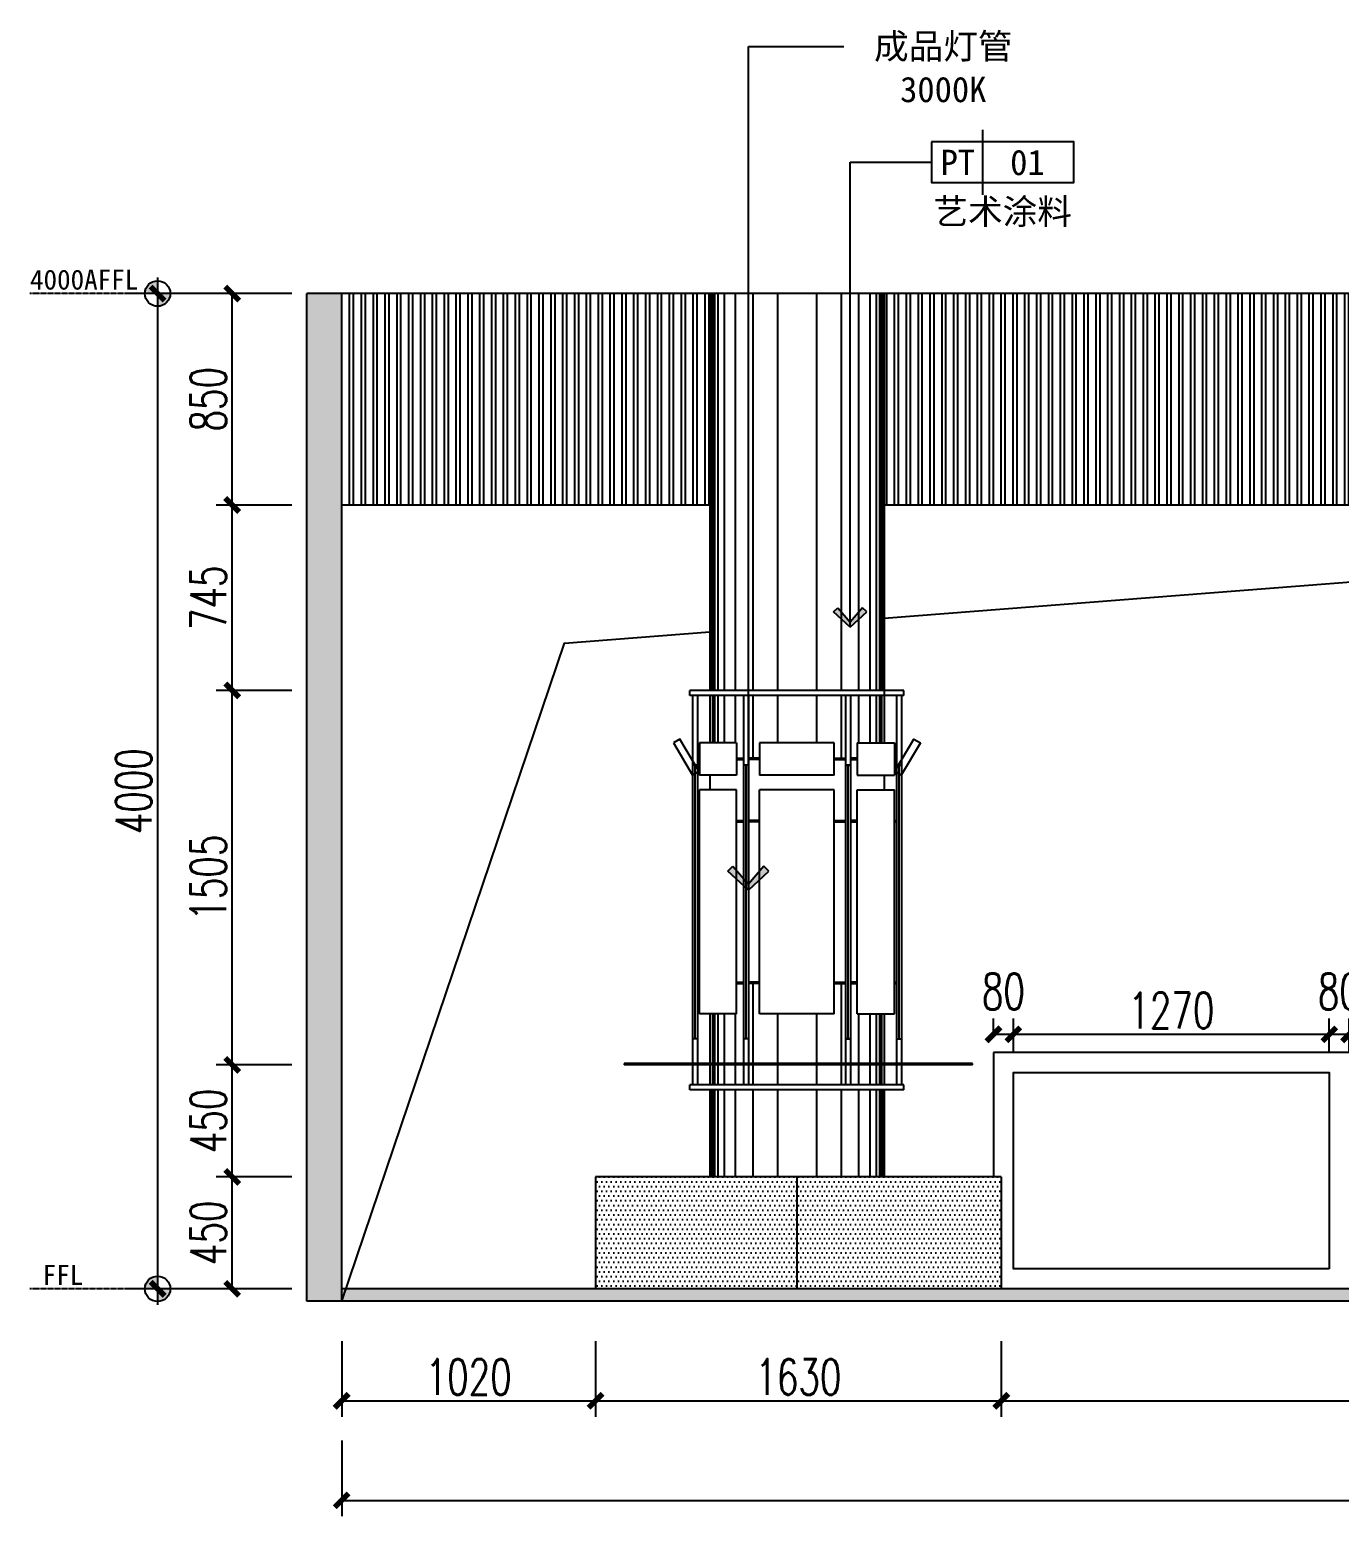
# Model space of a CAD drawing. Header units: millimetres. Extents: x 5625199 to 7433318, y -3316392 to -2552493.
# Drawn here: x 6036885 to 6042149, y -2677437 to -2671463 of the extents above; entities that cross this region are included whole.
import ezdxf
from ezdxf.enums import TextEntityAlignment as Align

# ---------------------------------------------------------------- set-up
doc = ezdxf.new("R2010")
doc.units = ezdxf.units.MM
doc.header["$PDMODE"] = 35
doc.header["$PDSIZE"] = -10
doc.linetypes.add('M-CENTER', pattern=[11.25, 7.5, -1.25, 1.25, -1.25])
for name, color, linetype in [('155', 155, 'Continuous'), ('DIM', 7, 'Continuous'), ('PL-天花', 30, 'Continuous'), ('PL-文字标注', 2, 'Continuous')]:
    doc.layers.add(name, color=color, linetype=linetype)
doc.styles.add('03.YBC-宋体2.5', font='', dxfattribs={"width": 0.8, "height": 2.5})
doc.styles.add('dop-S', font='')
doc.styles.add('XZC', font='SIMPLEX.SHX', dxfattribs={"width": 0.7, "bigfont": 'hztxt.shx'})
doc.styles.add('标注-尺寸', font='simplex.shx', dxfattribs={"width": 0.7})
doc.styles.get('03.YBC-宋体2.5').set_extended_font_data('SimSun')
doc.styles.get('dop-S').set_extended_font_data('SimSun')
doc.linetypes.add('LED_LINE', pattern='A,12.7,-5.08,["LED",XZC,S=2.54,R=0,X=-2.54,Y=-1.27],-6.35', length=24.13)
doc.dimstyles.new('90', dxfattribs={"dimscale": 0.9, "dimtxt": 150, "dimasz": 50, "dimexe": 120, "dimexo": 150, "dimgap": 30, "dimtad": 1, "dimdec": 0, "dimrnd": 5, "dimdsep": 46, "dimtxsty": '标注-尺寸', "dimblk": 'ARCHTICK', "dimcen": 0.2, "dimclrd": 8, "dimclre": 8, "dimclrt": 2, "dimadec": 0, "dimazin": 0, "dimtfac": 1, "dimtdec": 0, "dimtmove": 2, "dimatfit": 3, "dimldrblk": 'ccccc', "dimfxl": 300, "dimfxlon": 1, "dimtolj": 1, "dimtzin": 0, "dimarcsym": 0})
doc.dimstyles.new('副本 100', dxfattribs={"dimscale": 0.8, "dimtxt": 180, "dimasz": 70, "dimexe": 80, "dimexo": 100, "dimgap": 30, "dimtad": 1, "dimdec": 0, "dimrnd": 5, "dimdsep": 46, "dimtxsty": '标注-尺寸', "dimblk": 'ARCHTICK', "dimcen": 0.2, "dimdle": 5, "dimclrd": 8, "dimclre": 8, "dimclrt": 2, "dimadec": 0, "dimazin": 0, "dimtfac": 1, "dimtdec": 0, "dimtmove": 2, "dimatfit": 3, "dimldrblk": 'ccccc', "dimfxl": 300, "dimfxlon": 1, "dimtolj": 1, "dimtzin": 0, "dimarcsym": 0})

# ---------------------------------------------------------------- blocks, each defined once
blk = doc.blocks.new('_ArchTick')
at = {"color": 0, "linetype": 'ByBlock', "const_width": 0.4}
blk.add_lwpolyline([(-0.5, -0.5), (0.5, 0.5)], dxfattribs=at)
blk = doc.blocks.new('*D221')
at = {"layer": '155', "color": 8, "lineweight": -2, "ltscale": 500, "transparency": 16777216}
for p, q in [((6038139.009041728, -2676732.718903087), (6038139.009041728, -2677036.718903087)), ((6039159.525485224, -2676732.718903087), (6039159.525485224, -2677036.718903087)), ((6038135.009041728, -2676972.718903087), (6039163.525485224, -2676972.718903087))]:
    blk.add_line(p, q, dxfattribs=at)
at = {"layer": 'Defpoints', "color": 0, "transparency": 16777216}
for p in [(6038139.009041728, -2676522.718903087), (6039159.525485224, -2676522.718903087), (6039159.525485224, -2676972.718903087)]:
    blk.add_point(p, dxfattribs=at)
at = {"layer": '155', "color": 8, "linetype": 'ByBlock', "lineweight": -2, "transparency": 16777216, "xscale": 56, "yscale": 56, "zscale": 56, "rotation": 180}
blk.add_blockref('_ArchTick', (6038139.009041728, -2676972.718903087), dxfattribs=at)
at = {"layer": '155', "color": 8, "linetype": 'ByBlock', "lineweight": -2, "transparency": 16777216, "xscale": 56, "yscale": 56, "zscale": 56}
blk.add_blockref('_ArchTick', (6039159.525485224, -2676972.718903087), dxfattribs=at)
at = {"layer": '155', "color": 2, "ltscale": 500, "transparency": 16777216, "insert": (6038649.267263476, -2676876.718903087), "char_height": 144, "attachment_point": 5, "style": '标注-尺寸'}
blk.add_mtext('\\A1;1020', dxfattribs=at)
blk = doc.blocks.new('ccccc')
h = blk.add_hatch(color=44)
h.dxf.hatch_style = 1
h.paths.add_polyline_path([(-1.713128774543292, -1.115298350458033), (-1.349075249163433, -1.474599215202033), (1e-16, 1e-16), (-1.349075249163433, 1.474599215202033), (-1.713128774543292, 1.115298350458033), (-0.4242640688316898, -1e-16)])
at = {"color": 44}
for p, q in [((-1.349075249163433, 1.474599215202033), (-1.713128774543292, 1.115298350458033)), ((-1.713128774543292, 1.115298350458033), (-0.4242640688316897, 0)), ((0, 0), (-1.349075249163433, 1.474599215202033)), ((-0.4242640688316897, 0), (-5.066636229632421, 0)), ((-1.713128774543292, -1.115298350458033), (-0.4242640688316897, 0)), ((0, 0), (-1.349075249163433, -1.474599215202033)), ((-1.349075249163433, -1.474599215202033), (-1.713128774543292, -1.115298350458033))]:
    blk.add_line(p, q, dxfattribs=at)
blk = doc.blocks.new('*D222')
at = {"layer": '155', "color": 8, "lineweight": -2, "ltscale": 500, "transparency": 16777216}
for p, q in [((6039159.525485224, -2676732.718903087), (6039159.525485224, -2677036.718903087)), ((6040790.465592899, -2676732.718903087), (6040790.465592899, -2677036.718903087)), ((6039155.525485224, -2676972.718903087), (6040794.465592899, -2676972.718903087))]:
    blk.add_line(p, q, dxfattribs=at)
at = {"layer": 'Defpoints', "color": 0, "transparency": 16777216}
for p in [(6039159.525485224, -2676522.718903087), (6040790.465592899, -2676522.718903087), (6040790.465592899, -2676972.718903087)]:
    blk.add_point(p, dxfattribs=at)
at = {"layer": '155', "color": 8, "linetype": 'ByBlock', "lineweight": -2, "transparency": 16777216, "xscale": 56, "yscale": 56, "zscale": 56, "rotation": 180}
blk.add_blockref('_ArchTick', (6039159.525485224, -2676972.718903087), dxfattribs=at)
at = {"layer": '155', "color": 8, "linetype": 'ByBlock', "lineweight": -2, "transparency": 16777216, "xscale": 56, "yscale": 56, "zscale": 56}
blk.add_blockref('_ArchTick', (6040790.465592899, -2676972.718903087), dxfattribs=at)
at = {"layer": '155', "color": 2, "ltscale": 500, "transparency": 16777216, "insert": (6039974.995539062, -2676876.718903087), "char_height": 144, "attachment_point": 5, "style": '标注-尺寸'}
blk.add_mtext('\\A1;1630', dxfattribs=at)
blk = doc.blocks.new('*D223')
at = {"layer": '155', "color": 8, "lineweight": -2, "ltscale": 500, "transparency": 16777216}
for p, q in [((6040790.465592899, -2676732.718903087), (6040790.465592899, -2677036.718903087)), ((6046158.964745669, -2676732.718903087), (6046158.964745669, -2677036.718903087)), ((6040786.465592899, -2676972.718903087), (6046162.964745669, -2676972.718903087))]:
    blk.add_line(p, q, dxfattribs=at)
at = {"layer": 'Defpoints', "color": 0, "transparency": 16777216}
for p in [(6040790.465592899, -2676522.718903087), (6046158.964745669, -2676522.718903087), (6046158.964745669, -2676972.718903087)]:
    blk.add_point(p, dxfattribs=at)
at = {"layer": '155', "color": 8, "linetype": 'ByBlock', "lineweight": -2, "transparency": 16777216, "xscale": 56, "yscale": 56, "zscale": 56, "rotation": 180}
blk.add_blockref('_ArchTick', (6040790.465592899, -2676972.718903087), dxfattribs=at)
at = {"layer": '155', "color": 8, "linetype": 'ByBlock', "lineweight": -2, "transparency": 16777216, "xscale": 56, "yscale": 56, "zscale": 56}
blk.add_blockref('_ArchTick', (6046158.964745669, -2676972.718903087), dxfattribs=at)
at = {"layer": '155', "color": 2, "ltscale": 500, "transparency": 16777216, "insert": (6043474.715169284, -2676876.718903087), "char_height": 144, "attachment_point": 5, "style": '标注-尺寸'}
blk.add_mtext('\\A1;5370', dxfattribs=at)
blk = doc.blocks.new('*D367')
at = {"layer": '155', "color": 8, "lineweight": -2, "ltscale": 500, "transparency": 16777216}
for p, q in [((6038139.009041728, -2677132.718903087), (6038139.009041728, -2677436.718903087)), ((6056059.184007511, -2677132.718903087), (6056059.184007511, -2677436.718903087)), ((6038135.009041728, -2677372.718903087), (6056063.184007511, -2677372.718903087))]:
    blk.add_line(p, q, dxfattribs=at)
at = {"layer": 'Defpoints', "color": 0, "transparency": 16777216}
for p in [(6056059.184007511, -2676522.718903087), (6038139.009041728, -2676572.718903087), (6056059.184007511, -2677372.718903087)]:
    blk.add_point(p, dxfattribs=at)
at = {"layer": '155', "color": 8, "linetype": 'ByBlock', "lineweight": -2, "transparency": 16777216, "xscale": 56, "yscale": 56, "zscale": 56, "rotation": 180}
blk.add_blockref('_ArchTick', (6038139.009041728, -2677372.718903087), dxfattribs=at)
at = {"layer": '155', "color": 8, "linetype": 'ByBlock', "lineweight": -2, "transparency": 16777216, "xscale": 56, "yscale": 56, "zscale": 56}
blk.add_blockref('_ArchTick', (6056059.184007511, -2677372.718903087), dxfattribs=at)
at = {"layer": '155', "color": 2, "ltscale": 500, "transparency": 16777216, "insert": (6047099.096524619, -2677276.718903087), "char_height": 144, "attachment_point": 5, "style": '标注-尺寸'}
blk.add_mtext('\\A1;17920', dxfattribs=at)
blk = doc.blocks.new('子标高')
h = blk.add_hatch(color=256)
edge = h.paths.add_edge_path()
edge.add_arc((-600.2409431565975, 0.2411642588631366), 50.95940477876864, 89.72884797535391, 180.2711520246482, ccw=False)
edge.add_line((-599.9997788977344, 51.19999838216972), (-599.9997788977344, -3.637978807091713e-12))
edge.add_line((-599.9997788977344, 0), (-651.1997772799077, 0))
edge = h.paths.add_edge_path()
edge.add_arc((-599.7586146388712, -0.2411642588667746), 50.95940477876958, -90.27115202464557, 0.271152024646824, ccw=False)
edge.add_line((-599.9997788977344, -51.19999838217336), (-599.9997788977344, 0))
edge.add_line((-599.9997788977344, 0), (-548.799780515561, 0))
for p, q in [((-599.9997788977344, 63.99999797771306), (-599.9997788977344, -63.9999979777167)), ((-200, 0), (-709.9997754219294, 0))]:
    blk.add_line(p, q)
at = {"linetype": 'M-CENTER', "ltscale": 0.5}
blk.add_line((-709.9997754219294, -3.637978807091713e-11), (-1113.972843062991, 9.822542779147625e-09), dxfattribs=at)
at = {"color": 5}
blk.add_circle((-599.9997788977344, 0), 51.19999838217197, dxfattribs=at)
at = {"style": 'dop-S'}
blk.add_attdef('标高', (-1232.206651260486, 15.99306680168957), '', height=99.99999684017962, dxfattribs=at)
blk = doc.blocks.new('母标高')
h = blk.add_hatch(color=256)
edge = h.paths.add_edge_path()
edge.add_arc((-600.2409431565975, 0.2411642588631366), 50.95940477876864, 89.72884797535391, 180.2711520246482, ccw=False)
edge.add_line((-599.9997788977344, 51.19999838216972), (-599.9997788977344, -3.637978807091713e-12))
edge.add_line((-599.9997788977344, 0), (-651.1997772799077, 0))
edge = h.paths.add_edge_path()
edge.add_arc((-599.7586146388712, -0.2411642588667746), 50.95940477876958, -90.27115202464557, 0.271152024646824, ccw=False)
edge.add_line((-599.9997788977344, -51.19999838217336), (-599.9997788977344, 0))
edge.add_line((-599.9997788977344, 0), (-548.799780515561, 0))
for p, q in [((-599.9997788977344, 63.99999797771306), (-599.9997788977344, -63.9999979777167)), ((-200, 0), (-709.9997754219294, 0))]:
    blk.add_line(p, q)
at = {"linetype": 'M-CENTER', "ltscale": 0.5}
blk.add_line((-709.9997754219294, -3.637978807091713e-11), (-1113.972843062991, 9.822542779147625e-09), dxfattribs=at)
at = {"color": 5}
blk.add_circle((-599.9997788977344, 0), 51.19999838217197, dxfattribs=at)
at = {"style": 'dop-S'}
blk.add_attdef('标高', (-1104.391530706991, 15.99306680168957), '', height=99.99999684017962, dxfattribs=at)
blk = doc.blocks.new('*D431')
at = {"layer": '155', "color": 8, "lineweight": -2, "ltscale": 500, "transparency": 16777216}
for p, q in [((6037939.008628244, -2676072.718903087), (6037635.008628244, -2676072.718903087)), ((6037699.008628244, -2676526.718903087), (6037699.008628244, -2676068.718903087)), ((6037939.008628244, -2676522.718903087), (6037635.008628244, -2676522.718903087))]:
    blk.add_line(p, q, dxfattribs=at)
at = {"layer": 'Defpoints', "color": 0, "transparency": 16777216}
for p in [(6037699.008628244, -2676072.718903087), (6039159.525485224, -2676072.718903087), (6039068.336448794, -2676522.718903087)]:
    blk.add_point(p, dxfattribs=at)
at = {"layer": '155', "color": 8, "linetype": 'ByBlock', "lineweight": -2, "transparency": 16777216, "xscale": 56, "yscale": 56, "zscale": 56}
for p, rotation in [((6037699.008628244, -2676072.718903087), 90), ((6037699.008628244, -2676522.718903087), 270)]:
    blk.add_blockref('_ArchTick', p, dxfattribs=dict(at, rotation=rotation))
at = {"layer": '155', "color": 2, "ltscale": 500, "transparency": 16777216, "insert": (6037603.008628244, -2676297.718903087), "char_height": 144, "attachment_point": 5, "rotation": 90, "style": '标注-尺寸'}
blk.add_mtext('\\A1;450', dxfattribs=at)
blk = doc.blocks.new('*D432')
at = {"layer": '155', "color": 8, "lineweight": -2, "ltscale": 500, "transparency": 16777216}
for p, q in [((6037939.008628244, -2675622.718903087), (6037635.008628244, -2675622.718903087)), ((6037699.008628244, -2676076.718903087), (6037699.008628244, -2675618.718903087)), ((6037939.008628244, -2676072.718903087), (6037635.008628244, -2676072.718903087))]:
    blk.add_line(p, q, dxfattribs=at)
at = {"layer": 'Defpoints', "color": 0, "transparency": 16777216}
for p in [(6037699.008628244, -2675622.718903087), (6039274.995539062, -2675622.718903087), (6039159.525485224, -2676072.718903087)]:
    blk.add_point(p, dxfattribs=at)
at = {"layer": '155', "color": 8, "linetype": 'ByBlock', "lineweight": -2, "transparency": 16777216, "xscale": 56, "yscale": 56, "zscale": 56}
for p, rotation in [((6037699.008628244, -2675622.718903087), 90), ((6037699.008628244, -2676072.718903087), 270)]:
    blk.add_blockref('_ArchTick', p, dxfattribs=dict(at, rotation=rotation))
at = {"layer": '155', "color": 2, "ltscale": 500, "transparency": 16777216, "insert": (6037603.008628244, -2675847.718903087), "char_height": 144, "attachment_point": 5, "rotation": 90, "style": '标注-尺寸'}
blk.add_mtext('\\A1;450', dxfattribs=at)
blk = doc.blocks.new('*D433')
at = {"layer": '155', "color": 8, "lineweight": -2, "ltscale": 500, "transparency": 16777216}
for p, q in [((6037939.008628244, -2674117.718903087), (6037635.008628244, -2674117.718903087)), ((6037699.008628244, -2675626.718903087), (6037699.008628244, -2674113.718903087)), ((6037939.008628244, -2675622.718903087), (6037635.008628244, -2675622.718903087))]:
    blk.add_line(p, q, dxfattribs=at)
at = {"layer": 'Defpoints', "color": 0, "transparency": 16777216}
for p in [(6037699.008628244, -2674117.718903087), (6039676.009184711, -2674117.718903087), (6039274.995539062, -2675622.718903087)]:
    blk.add_point(p, dxfattribs=at)
at = {"layer": '155', "color": 8, "linetype": 'ByBlock', "lineweight": -2, "transparency": 16777216, "xscale": 56, "yscale": 56, "zscale": 56}
for p, rotation in [((6037699.008628244, -2674117.718903087), 90), ((6037699.008628244, -2675622.718903087), 270)]:
    blk.add_blockref('_ArchTick', p, dxfattribs=dict(at, rotation=rotation))
at = {"layer": '155', "color": 2, "ltscale": 500, "transparency": 16777216, "insert": (6037603.008628244, -2674870.218903087), "char_height": 144, "attachment_point": 5, "rotation": 90, "style": '标注-尺寸'}
blk.add_mtext('\\A1;1505', dxfattribs=at)
blk = doc.blocks.new('*D434')
at = {"layer": '155', "color": 8, "lineweight": -2, "ltscale": 500, "transparency": 16777216}
for p, q in [((6037939.008628244, -2673372.718903087), (6037635.008628244, -2673372.718903087)), ((6037699.008628244, -2674121.718903087), (6037699.008628244, -2673368.718903087)), ((6037939.008628244, -2674117.718903087), (6037635.008628244, -2674117.718903087))]:
    blk.add_line(p, q, dxfattribs=at)
at = {"layer": 'Defpoints', "color": 0, "transparency": 16777216}
for p in [(6037699.008628244, -2673372.718903087), (6039318.129949224, -2673372.718903087), (6039676.009184711, -2674117.718903087)]:
    blk.add_point(p, dxfattribs=at)
at = {"layer": '155', "color": 8, "linetype": 'ByBlock', "lineweight": -2, "transparency": 16777216, "xscale": 56, "yscale": 56, "zscale": 56}
for p, rotation in [((6037699.008628244, -2673372.718903087), 90), ((6037699.008628244, -2674117.718903087), 270)]:
    blk.add_blockref('_ArchTick', p, dxfattribs=dict(at, rotation=rotation))
at = {"layer": '155', "color": 2, "ltscale": 500, "transparency": 16777216, "insert": (6037603.008628244, -2673745.218903087), "char_height": 144, "attachment_point": 5, "rotation": 90, "style": '标注-尺寸'}
blk.add_mtext('\\A1;745', dxfattribs=at)
blk = doc.blocks.new('*D435')
at = {"layer": '155', "color": 8, "lineweight": -2, "ltscale": 500, "transparency": 16777216}
for p, q in [((6037939.008628244, -2672522.718903087), (6037635.008628244, -2672522.718903087)), ((6037699.008628244, -2673376.718903087), (6037699.008628244, -2672518.718903087)), ((6037939.008628244, -2673372.718903087), (6037635.008628244, -2673372.718903087))]:
    blk.add_line(p, q, dxfattribs=at)
at = {"layer": 'Defpoints', "color": 0, "transparency": 16777216}
for p in [(6037699.008628244, -2672522.718903087), (6038986.268564222, -2672522.718903087), (6039318.129949224, -2673372.718903087)]:
    blk.add_point(p, dxfattribs=at)
at = {"layer": '155', "color": 8, "linetype": 'ByBlock', "lineweight": -2, "transparency": 16777216, "xscale": 56, "yscale": 56, "zscale": 56}
for p, rotation in [((6037699.008628244, -2672522.718903087), 90), ((6037699.008628244, -2673372.718903087), 270)]:
    blk.add_blockref('_ArchTick', p, dxfattribs=dict(at, rotation=rotation))
at = {"layer": '155', "color": 2, "ltscale": 500, "transparency": 16777216, "insert": (6037603.008628244, -2672947.718903087), "char_height": 144, "attachment_point": 5, "rotation": 90, "style": '标注-尺寸'}
blk.add_mtext('\\A1;850', dxfattribs=at)
blk = doc.blocks.new('*D436')
at = {"layer": '155', "color": 8, "lineweight": -2, "ltscale": 500, "transparency": 16777216}
for p, q in [((6037639.008849346, -2672522.718903087), (6037335.008849346, -2672522.718903087)), ((6037399.008849346, -2672518.718903087), (6037399.008849346, -2676526.718903087)), ((6037639.008849346, -2676522.718903087), (6037335.008849346, -2676522.718903087))]:
    blk.add_line(p, q, dxfattribs=at)
at = {"layer": 'Defpoints', "color": 0, "transparency": 16777216}
for p in [(6038986.268564222, -2672522.718903087), (6037399.008849346, -2676522.718903087), (6038794.810072876, -2676522.718903087)]:
    blk.add_point(p, dxfattribs=at)
at = {"layer": '155', "color": 8, "linetype": 'ByBlock', "lineweight": -2, "transparency": 16777216, "xscale": 56, "yscale": 56, "zscale": 56}
for p, rotation in [((6037399.008849346, -2672522.718903087), 90), ((6037399.008849346, -2676522.718903087), 270)]:
    blk.add_blockref('_ArchTick', p, dxfattribs=dict(at, rotation=rotation))
at = {"layer": '155', "color": 2, "ltscale": 500, "transparency": 16777216, "insert": (6037303.008849346, -2674522.718903087), "char_height": 144, "attachment_point": 5, "rotation": 90, "style": '标注-尺寸'}
blk.add_mtext('\\A1;4000', dxfattribs=at)
blk = doc.blocks.new('*U604')
at = {"color": 50}
blk.add_line((-9.000000000004576, 3.200000000014711), (-9.000000000004576, -3.200000000014711), dxfattribs=at)
at = {"color": 150}
blk.add_lwpolyline([(-14.00000000000458, 2.000000000014666), (-13.99999999999542, -2.000000000014666), (4.575895218295045e-12, -2.000000000014666), (-4.575895218295045e-12, 2.000000000014666)], close=True, dxfattribs=at)
at = {"color": 50, "style": '03.YBC-宋体2.5', "flags": 8}
for tag, p in [('PT', (-11.41203370425436, -0.0169426641272139)), ('01', (-4.560573803961944, -0.0169426641272139)), ('材料名称', (-7.000000000004576, -4.854991556547589))]:
    blk.add_attdef(tag, text='', height=2.5, dxfattribs=at).set_placement(p, align=Align.MIDDLE_CENTER)
blk = doc.blocks.new('*D1105')
at = {"layer": '155', "color": 8, "lineweight": -2, "ltscale": 500, "transparency": 16777216}
for p, q in [((6040758.964745669, -2675499.793784972), (6040758.964745669, -2675435.793784972)), ((6040838.964745669, -2675572.718903087), (6040838.964745669, -2675435.793784972)), ((6040754.964745669, -2675499.793784972), (6040842.964745669, -2675499.793784972))]:
    blk.add_line(p, q, dxfattribs=at)
at = {"layer": 'Defpoints', "color": 0, "transparency": 16777216}
for p in [(6040838.964745669, -2675499.793784972), (6040758.964745669, -2675572.718903087), (6040838.964745669, -2675652.718903087)]:
    blk.add_point(p, dxfattribs=at)
at = {"layer": '155', "color": 8, "linetype": 'ByBlock', "lineweight": -2, "transparency": 16777216, "xscale": 56, "yscale": 56, "zscale": 56, "rotation": 180}
blk.add_blockref('_ArchTick', (6040758.964745669, -2675499.793784972), dxfattribs=at)
at = {"layer": '155', "color": 8, "linetype": 'ByBlock', "lineweight": -2, "transparency": 16777216, "xscale": 56, "yscale": 56, "zscale": 56}
blk.add_blockref('_ArchTick', (6040838.964745669, -2675499.793784972), dxfattribs=at)
at = {"layer": '155', "color": 2, "ltscale": 500, "transparency": 16777216, "insert": (6040798.964745669, -2675327.793784972), "char_height": 144, "attachment_point": 5, "style": '标注-尺寸'}
blk.add_mtext('\\A1;80', dxfattribs=at)
blk = doc.blocks.new('*D1106')
at = {"layer": '155', "color": 8, "lineweight": -2, "ltscale": 500, "transparency": 16777216}
for p, q in [((6040838.964745669, -2675572.718903087), (6040838.964745669, -2675435.793784972)), ((6042108.964745669, -2675572.718903087), (6042108.964745669, -2675435.793784972)), ((6040834.964745669, -2675499.793784972), (6042112.964745669, -2675499.793784972))]:
    blk.add_line(p, q, dxfattribs=at)
at = {"layer": 'Defpoints', "color": 0, "transparency": 16777216}
for p in [(6042108.964745669, -2675499.793784972), (6040838.964745669, -2675652.718903087), (6042108.964745669, -2675652.718903087)]:
    blk.add_point(p, dxfattribs=at)
at = {"layer": '155', "color": 8, "linetype": 'ByBlock', "lineweight": -2, "transparency": 16777216, "xscale": 56, "yscale": 56, "zscale": 56, "rotation": 180}
blk.add_blockref('_ArchTick', (6040838.964745669, -2675499.793784972), dxfattribs=at)
at = {"layer": '155', "color": 8, "linetype": 'ByBlock', "lineweight": -2, "transparency": 16777216, "xscale": 56, "yscale": 56, "zscale": 56}
blk.add_blockref('_ArchTick', (6042108.964745669, -2675499.793784972), dxfattribs=at)
at = {"layer": '155', "color": 2, "ltscale": 500, "transparency": 16777216, "insert": (6041473.964745669, -2675403.793784972), "char_height": 144, "attachment_point": 5, "style": '标注-尺寸'}
blk.add_mtext('\\A1;1270', dxfattribs=at)
blk = doc.blocks.new('*D1107')
at = {"layer": '155', "color": 8, "lineweight": -2, "ltscale": 500, "transparency": 16777216}
for p, q in [((6042108.964745669, -2675572.718903087), (6042108.964745669, -2675435.793784972)), ((6042188.964745669, -2675572.718903087), (6042188.964745669, -2675435.793784972)), ((6042104.964745669, -2675499.793784972), (6042192.964745669, -2675499.793784972))]:
    blk.add_line(p, q, dxfattribs=at)
at = {"layer": 'Defpoints', "color": 0, "transparency": 16777216}
for p in [(6042188.964745669, -2675499.793784972), (6042108.964745669, -2675652.718903087), (6042188.964745669, -2675652.718903087)]:
    blk.add_point(p, dxfattribs=at)
at = {"layer": '155', "color": 8, "linetype": 'ByBlock', "lineweight": -2, "transparency": 16777216, "xscale": 56, "yscale": 56, "zscale": 56, "rotation": 180}
blk.add_blockref('_ArchTick', (6042108.964745669, -2675499.793784972), dxfattribs=at)
at = {"layer": '155', "color": 8, "linetype": 'ByBlock', "lineweight": -2, "transparency": 16777216, "xscale": 56, "yscale": 56, "zscale": 56}
blk.add_blockref('_ArchTick', (6042188.964745669, -2675499.793784972), dxfattribs=at)
at = {"layer": '155', "color": 2, "ltscale": 500, "transparency": 16777216, "insert": (6042148.964745669, -2675327.793784972), "char_height": 144, "attachment_point": 5, "style": '标注-尺寸'}
blk.add_mtext('\\A1;80', dxfattribs=at)

msp = doc.modelspace()

# ---------------------------------------------------------------- hatches: boundary and pattern name
at = {"layer": '155', "ltscale": 500}
h = msp.add_hatch(dxfattribs=at)
h.set_pattern_fill('钢筋混凝土', color=250, scale=3)
h.set_pattern_definition([(45, (315708.3204928829, -417409.755274), (-5.303300858899106, 5.303300858899107), []), (50, (315708.3204928829, -417409.755274), (21.5178054780226, -1.882564049477853), [2.249999999999999, -24.74999999999999]), (355, (315708.3204928829, -417409.755274), (-4.16254000839, 22.56576401100035), [1.8, -19.8]), (100.4514, (315710.1136432828, -417409.9121542), (17.35528145142065, 20.68318626182861), [1.912205699999999, -21.03426335999999]), (46.1842, (315708.3204928829, -417403.755274), (32.01723145876933, -4.965570429870542), [3.375, -37.125]), (96.6356, (315710.9885952329, -417404.16907321), (28.0398811664611, 29.22353612701325), [2.86830864, -31.55139]), (351.1842, (315708.3204928829, -417403.755274), (28.03985835400881, 29.22355802775974), [2.7, -29.7]), (21, (315711.3204928829, -417405.255274), (17.90721156355385, -12.07856671996016), [2.25, -24.75]), (326, (315711.3204928829, -417405.255274), (7.29945995764747, 21.75450135140559), [1.799999999999999, -19.79999999999999]), (71.4514, (315712.8127598729, -417406.26182218), (25.2066788574447, 9.675914901298572), [1.9122057, -21.03426336]), (37.50000000000001, (315708.3204928829, -417409.755274), (0.3647956595187187, 9.986815614939346), [0, -19.56, 0, -20.1, 0, -19.875]), (7.499999999999999, (315708.3204928829, -417409.755274), (7.892086123264458, 11.83235135647081), [0, -11.45999999999999, 0, -19.10999999999999, 0, -7.574999999999997]), (327.5, (315701.6304928829, -417409.755274), (16.01467308517227, -0.6766461520313927), [0, -7.499999999999999, 0, -23.4, 0, -31.04999999999999]), (317.5, (315698.6304928829, -417409.755274), (17.49558508027159, 3.003149469969532), [0, -9.75, 0, -15.54, 0, -22.05])])
h.paths.add_polyline_path([(6038139.009041728, -2672522.718903087), (6037999.008628244, -2672522.718903087), (6037999.008628244, -2676572.718903087), (6038139.009041728, -2676572.718903087), (6038139.009041728, -2676522.718903087)])
h.paths.add_polyline_path([(6056059.184007511, -2676522.718903087), (6056059.184007511, -2676572.718903087), (6056199.183954844, -2676572.718903087), (6056199.183954844, -2672522.718903087), (6056059.184007511, -2672522.718903087)])
h = msp.add_hatch(dxfattribs=at)
h.set_pattern_fill('ANSI32', color=250, scale=5, angle=45)
h.set_pattern_definition([(90, (273402.824621, -417409.755274), (-47.625, 2.916190190469635e-15), []), (90, (273418.699627857, -417393.880267143), (-47.625, 2.916190190469635e-15), [])])
h.paths.add_polyline_path([(6040319.009184711, -2673372.718903087), (6046158.964745669, -2673372.718903087), (6046158.964745669, -2672522.718903087), (6040319.009184711, -2672522.718903087)])
h.paths.add_polyline_path([(6038139.009041728, -2673372.718903087), (6039619.009184711, -2673372.718903087), (6039619.009184711, -2672522.718903087), (6038139.009041728, -2672522.718903087)])
h = msp.add_hatch(dxfattribs=at)
h.set_pattern_fill('DOTS', color=250, scale=12)
h.set_pattern_definition([(0, (313573.8105953779, -417409.755274), (9.524999999999999, 19.05), [0, -19.05])])
h.paths.add_polyline_path([(6039159.525485224, -2676072.718903087), (6039159.525485224, -2676522.718903087), (6039567.260512142, -2676522.718903087), (6039567.260512142, -2676072.718903087)])
h.paths.add_polyline_path([(6039567.260512142, -2676072.718903087), (6039567.260512142, -2676522.718903087), (6040382.730565981, -2676522.718903087), (6040382.730565981, -2676072.718903087), (6040319.009184711, -2676072.718903087), (6040317.009184711, -2676072.718903087), (6040314.009184711, -2676072.718903087), (6040309.009184711, -2676072.718903087), (6040301.009184711, -2676072.718903087), (6040287.009184711, -2676072.718903087), (6040262.009184711, -2676072.718903087), (6040217.009184711, -2676072.718903087), (6040147.009184711, -2676072.718903087), (6040047.009184711, -2676072.718903087), (6039891.009184711, -2676072.718903087), (6039791.009184711, -2676072.718903087), (6039721.009184711, -2676072.718903087), (6039676.009184711, -2676072.718903087), (6039651.009184711, -2676072.718903087), (6039637.009184711, -2676072.718903087), (6039629.009184711, -2676072.718903087), (6039624.009184711, -2676072.718903087), (6039621.009184711, -2676072.718903087), (6039619.009184711, -2676072.718903087)])
h.paths.add_polyline_path([(6040382.730565981, -2676522.718903087), (6040790.465592899, -2676522.718903087), (6040790.465592899, -2676072.718903087), (6040382.730565981, -2676072.718903087)])
h = msp.add_hatch(color=250, dxfattribs=at)
h.dxf.hatch_style = 1
h.paths.add_polyline_path([(6038139.009041728, -2676572.718903087), (6056059.184007511, -2676572.718903087), (6056059.184007511, -2676522.718903087), (6038139.009041728, -2676522.718903087)])

# ---------------------------------------------------------------- linework, layer by layer
at = {"layer": '155', "color": 0, "ltscale": 500}
for p, q in [((6037999.008628244, -2676572.718903087), (6037999.008628244, -2672522.718903087)), ((6056199.183954844, -2672522.718903087), (6037999.008628244, -2672522.718903087)), ((6038139.009041728, -2676572.718903087), (6038139.009041728, -2672522.718903087)), ((6056059.184007511, -2676522.718903087), (6038139.009041728, -2676522.718903087)), ((6056199.183954844, -2676572.718903087), (6037999.008628244, -2676572.718903087))]:
    msp.add_line(p, q, dxfattribs=at)
at = {"layer": '155', "color": 5, "ltscale": 500}
for p, q in [((6039619.009184711, -2672522.718903087), (6039619.009184711, -2674117.718903087)), ((6040319.009184711, -2672522.718903087), (6040319.009184711, -2674327.718903087)), ((6039619.009184711, -2674137.718903087), (6039619.009184711, -2674327.718903087)), ((6039619.009184711, -2674457.718903087), (6039619.009184711, -2674517.718903087)), ((6040319.009184711, -2674457.718903087), (6040319.009184711, -2674517.718903087)), ((6039619.009184711, -2675417.718903087), (6039619.009184711, -2675617.718903087)), ((6040319.009184711, -2675417.718903087), (6040319.009184711, -2675702.718903087)), ((6039619.009184711, -2675622.718903087), (6039619.009184711, -2675702.718903087)), ((6039619.009184711, -2675722.718903087), (6039619.009184711, -2676072.718903087)), ((6040319.009184711, -2675722.718903087), (6040319.009184711, -2676072.718903087)), ((6040790.465592899, -2676072.718903087), (6039159.525485224, -2676072.718903087)), ((6039159.525485224, -2676072.718903087), (6039159.525485224, -2676522.718903087)), ((6040790.465592899, -2676072.718903087), (6040790.465592899, -2676522.718903087))]:
    msp.add_line(p, q, dxfattribs=at)
at = {"layer": '155', "color": 250, "ltscale": 500}
for p, q in [((6039621.009184711, -2672522.718903087), (6039621.009184711, -2674117.718903087)), ((6039624.009184711, -2672522.718903087), (6039624.009184711, -2674117.718903087)), ((6039629.009184711, -2672522.718903087), (6039629.009184711, -2674117.718903087)), ((6039637.009184711, -2672522.718903087), (6039637.009184711, -2674117.718903087)), ((6039651.009184711, -2672522.718903087), (6039651.009184711, -2674117.718903087)), ((6039676.009184711, -2672522.718903087), (6039676.009184711, -2674117.718903087)), ((6039721.009184711, -2672522.718903087), (6039721.009184711, -2674117.718903087)), ((6039791.009184711, -2672522.718903087), (6039791.009184711, -2674117.718903087)), ((6039891.009184711, -2672522.718903087), (6039891.009184711, -2674117.718903087)), ((6040047.009184711, -2672522.718903087), (6040047.009184711, -2674117.718903087)), ((6040147.009184711, -2672522.718903087), (6040147.009184711, -2674117.718903087)), ((6040217.009184711, -2672522.718903087), (6040217.009184711, -2674117.718903087)), ((6040262.009184711, -2672522.718903087), (6040262.009184711, -2674117.718903087)), ((6040287.009184711, -2672522.718903087), (6040287.009184711, -2674117.718903087)), ((6040301.009184711, -2672522.718903087), (6040301.009184711, -2674117.718903087)), ((6040309.009184711, -2672522.718903087), (6040309.009184711, -2674117.718903087)), ((6040314.009184711, -2672522.718903087), (6040314.009184711, -2674117.718903087)), ((6040317.009184711, -2672522.718903087), (6040317.009184711, -2674117.718903087)), ((6039629.009184711, -2674137.718903087), (6039629.009184711, -2674327.718903087)), ((6039637.009184711, -2674137.718903087), (6039637.009184711, -2674327.718903087)), ((6039651.009184711, -2674137.718903087), (6039651.009184711, -2674327.718903087)), ((6039676.009184711, -2674137.718903087), (6039676.009184711, -2674327.718903087)), ((6039721.009184711, -2674137.718903087), (6039721.009184711, -2674327.718903087)), ((6039791.009184711, -2674137.718903087), (6039791.009184711, -2674390.218903087)), ((6039891.009184711, -2674137.718903087), (6039891.009184711, -2674327.718903087)), ((6040047.009184711, -2674137.718903087), (6040047.009184711, -2674327.718903087)), ((6040147.009184711, -2674137.718903087), (6040147.009184711, -2674390.218903087)), ((6040217.009184711, -2674137.718903087), (6040217.009184711, -2674327.718903087)), ((6040262.009184711, -2674137.718903087), (6040262.009184711, -2674327.718903087)), ((6040287.009184711, -2674137.718903087), (6040287.009184711, -2674327.718903087)), ((6040301.009184711, -2674137.718903087), (6040301.009184711, -2674327.718903087)), ((6040309.009184711, -2674137.718903087), (6040309.009184711, -2674327.718903087)), ((6039791.009184711, -2675295.218903087), (6039791.009184711, -2675702.718903087)), ((6040147.009184711, -2675295.218903087), (6040147.009184711, -2675702.718903087)), ((6039629.009184711, -2675417.718903087), (6039629.009184711, -2675702.718903087)), ((6039637.009184711, -2675417.718903087), (6039637.009184711, -2675702.718903087)), ((6039651.009184711, -2675417.718903087), (6039651.009184711, -2675702.718903087)), ((6039676.009184711, -2675417.718903087), (6039676.009184711, -2675702.718903087)), ((6039721.009184711, -2675417.718903087), (6039721.009184711, -2675702.718903087)), ((6039891.009184711, -2675417.718903087), (6039891.009184711, -2675702.718903087)), ((6040047.009184711, -2675417.718903087), (6040047.009184711, -2675702.718903087)), ((6040217.009184711, -2675417.718903087), (6040217.009184711, -2675702.718903087)), ((6040262.009184711, -2675417.718903087), (6040262.009184711, -2675702.718903087)), ((6040287.009184711, -2675417.718903087), (6040287.009184711, -2675702.718903087)), ((6040301.009184711, -2675417.718903087), (6040301.009184711, -2675702.718903087)), ((6040309.009184711, -2675417.718903087), (6040309.009184711, -2675702.718903087)), ((6039621.009184711, -2675722.718903087), (6039621.009184711, -2676072.718903087)), ((6039624.009184711, -2675722.718903087), (6039624.009184711, -2676072.718903087)), ((6039629.009184711, -2675722.718903087), (6039629.009184711, -2676072.718903087)), ((6039637.009184711, -2675722.718903087), (6039637.009184711, -2676072.718903087)), ((6039651.009184711, -2675722.718903087), (6039651.009184711, -2676072.718903087)), ((6039676.009184711, -2675722.718903087), (6039676.009184711, -2676072.718903087)), ((6039721.009184711, -2675722.718903087), (6039721.009184711, -2676072.718903087)), ((6039791.009184711, -2675722.718903087), (6039791.009184711, -2676072.718903087)), ((6039891.009184711, -2675722.718903087), (6039891.009184711, -2676072.718903087)), ((6040047.009184711, -2675722.718903087), (6040047.009184711, -2676072.718903087)), ((6040047.009184711, -2675722.718903087), (6040047.009184711, -2676072.718903087)), ((6040147.009184711, -2675722.718903087), (6040147.009184711, -2676072.718903087)), ((6040147.009184711, -2675722.718903087), (6040147.009184711, -2676072.718903087)), ((6040217.009184711, -2675722.718903087), (6040217.009184711, -2676072.718903087)), ((6040262.009184711, -2675722.718903087), (6040262.009184711, -2676072.718903087)), ((6040287.009184711, -2675722.718903087), (6040287.009184711, -2676072.718903087)), ((6040301.009184711, -2675722.718903087), (6040301.009184711, -2676072.718903087)), ((6040309.009184711, -2675722.718903087), (6040309.009184711, -2676072.718903087)), ((6040314.009184711, -2675722.718903087), (6040314.009184711, -2676072.718903087)), ((6040317.009184711, -2675722.718903087), (6040317.009184711, -2676072.718903087))]:
    msp.add_line(p, q, dxfattribs=at)
at = {"layer": '155', "color": 30, "ltscale": 500}
for p, q in [((6039619.009184711, -2673372.718903087), (6038139.009041728, -2673372.718903087)), ((6046158.964745669, -2673372.718903087), (6040319.009184711, -2673372.718903087))]:
    msp.add_line(p, q, dxfattribs=at)
at = {"layer": '155', "color": 4, "ltscale": 500}
for p, q in [((6040399.009184711, -2674117.718903087), (6039539.009184711, -2674117.718903087)), ((6039539.009184711, -2674137.718903087), (6039539.009184711, -2674117.718903087)), ((6040399.009184711, -2674137.718903087), (6039539.009184711, -2674137.718903087)), ((6039549.009184711, -2674137.718903087), (6039549.009184711, -2675702.718903087)), ((6039569.009184711, -2674137.718903087), (6039569.009184711, -2675702.718903087)), ((6039754.009184711, -2674137.718903087), (6039754.009184711, -2675702.718903087)), ((6039774.009184711, -2674137.718903087), (6039774.009184711, -2675702.718903087)), ((6040164.009184711, -2674137.718903087), (6040164.009184711, -2675702.718903087)), ((6040184.009184711, -2674137.718903087), (6040184.009184711, -2675702.718903087)), ((6040368.887425739, -2674137.718903087), (6040368.887425739, -2675702.718903087)), ((6040388.887425739, -2674137.718903087), (6040388.887425739, -2675702.718903087)), ((6040399.009184711, -2674137.718903087), (6040399.009184711, -2674117.718903087)), ((6039576.688676635, -2674390.218903087), (6039569.009184711, -2674390.218903087)), ((6039576.688676635, -2674395.218903087), (6039569.009184711, -2674395.218903087)), ((6039726.6886766, -2674390.218903087), (6039754.009184711, -2674390.218903087)), ((6039726.6886766, -2674395.218903087), (6039754.009184711, -2674395.218903087)), ((6039818.887425741, -2674390.218903087), (6039774.009184711, -2674390.218903087)), ((6039818.887425741, -2674395.218903087), (6039774.009184711, -2674395.218903087)), ((6040119.009184713, -2674390.218903087), (6040164.009184711, -2674390.218903087)), ((6040119.009184713, -2674395.218903087), (6040164.009184711, -2674395.218903087)), ((6040211.20793385, -2674390.218903087), (6040183.887425739, -2674390.218903087)), ((6040211.20793385, -2674395.218903087), (6040183.887425739, -2674395.218903087)), ((6040184.009184711, -2674390.218903087), (6040211.20793385, -2674390.218903087)), ((6040184.009184711, -2674395.218903087), (6040211.20793385, -2674395.218903087)), ((6040361.207933815, -2674390.218903087), (6040368.887425739, -2674390.218903087)), ((6040361.207933815, -2674395.218903087), (6040368.887425739, -2674395.218903087)), ((6039569.009184711, -2674417.718903087), (6039549.009184711, -2674417.718903087)), ((6039774.009184711, -2674417.718903087), (6039754.009184711, -2674417.718903087)), ((6040163.887425739, -2674417.718903087), (6040183.887425739, -2674417.718903087)), ((6040184.009184711, -2674417.718903087), (6040164.009184711, -2674417.718903087)), ((6040368.887425739, -2674417.718903087), (6040388.887425739, -2674417.718903087)), ((6039576.688676635, -2674640.218903087), (6039569.009184711, -2674640.218903087)), ((6039576.688676635, -2674645.218903087), (6039569.009184711, -2674645.218903087)), ((6039726.6886766, -2674640.218903087), (6039754.009184711, -2674640.218903087)), ((6039726.6886766, -2674645.218903087), (6039754.009184711, -2674645.218903087)), ((6039818.887425741, -2674640.218903087), (6039774.009184711, -2674640.218903087)), ((6039818.887425741, -2674645.218903087), (6039774.009184711, -2674645.218903087)), ((6040119.009184713, -2674640.218903087), (6040164.009184711, -2674640.218903087)), ((6040119.009184713, -2674645.218903087), (6040164.009184711, -2674645.218903087)), ((6040211.20793385, -2674640.218903087), (6040183.887425739, -2674640.218903087)), ((6040211.20793385, -2674645.218903087), (6040183.887425739, -2674645.218903087)), ((6040184.009184711, -2674640.218903087), (6040211.20793385, -2674640.218903087)), ((6040184.009184711, -2674645.218903087), (6040211.20793385, -2674645.218903087)), ((6040361.207933815, -2674640.218903087), (6040368.887425739, -2674640.218903087)), ((6040361.207933815, -2674645.218903087), (6040368.887425739, -2674645.218903087)), ((6039576.688676635, -2675290.218903087), (6039569.009184711, -2675290.218903087)), ((6039576.688676635, -2675295.218903087), (6039569.009184711, -2675295.218903087)), ((6039726.6886766, -2675290.218903087), (6039754.009184711, -2675290.218903087)), ((6039726.6886766, -2675295.218903087), (6039754.009184711, -2675295.218903087)), ((6039818.887425741, -2675290.218903087), (6039774.009184711, -2675290.218903087)), ((6039818.887425741, -2675295.218903087), (6039774.009184711, -2675295.218903087)), ((6040119.009184713, -2675290.218903087), (6040164.009184711, -2675290.218903087)), ((6040119.009184713, -2675295.218903087), (6040164.009184711, -2675295.218903087)), ((6040211.20793385, -2675290.218903087), (6040183.887425739, -2675290.218903087)), ((6040211.20793385, -2675295.218903087), (6040183.887425739, -2675295.218903087)), ((6040184.009184711, -2675290.218903087), (6040211.20793385, -2675290.218903087)), ((6040184.009184711, -2675295.218903087), (6040211.20793385, -2675295.218903087)), ((6040361.207933815, -2675290.218903087), (6040368.887425739, -2675290.218903087)), ((6040361.207933815, -2675295.218903087), (6040368.887425739, -2675295.218903087)), ((6039569.009184711, -2675517.718903087), (6039549.009184711, -2675517.718903087)), ((6039774.009184711, -2675517.718903087), (6039754.009184711, -2675517.718903087)), ((6040163.887425739, -2675517.718903087), (6040183.887425739, -2675517.718903087)), ((6040184.009184711, -2675517.718903087), (6040164.009184711, -2675517.718903087)), ((6040368.887425739, -2675517.718903087), (6040388.887425739, -2675517.718903087)), ((6040758.964745669, -2675572.718903087), (6040758.964745669, -2676072.718903087)), ((6046158.964745669, -2675572.718903087), (6040758.964745669, -2675572.718903087)), ((6040674.995539062, -2675617.718903087), (6039274.995539062, -2675617.718903087)), ((6039274.995539062, -2675617.718903087), (6039274.995539062, -2675622.718903087)), ((6040674.995539062, -2675622.718903087), (6039274.995539062, -2675622.718903087)), ((6040674.995539062, -2675622.718903087), (6040674.995539062, -2675617.718903087)), ((6040399.009184711, -2675702.718903087), (6039539.009184711, -2675702.718903087)), ((6039539.009184711, -2675722.718903087), (6039539.009184711, -2675702.718903087)), ((6040399.009184711, -2675722.718903087), (6040399.009184711, -2675702.718903087)), ((6040399.009184711, -2675722.718903087), (6039539.009184711, -2675722.718903087))]:
    msp.add_line(p, q, dxfattribs=at)
at = {"layer": '155', "color": 8, "ltscale": 500}
for p, q in [((6039726.6886766, -2674327.718903087), (6039576.688676635, -2674327.718903087)), ((6039576.688676635, -2674327.718903087), (6039576.688676635, -2674457.718903087)), ((6039726.6886766, -2674327.718903087), (6039726.6886766, -2674457.718903087)), ((6040119.009184711, -2674327.718903087), (6039818.887425739, -2674327.718903087)), ((6039818.887425739, -2674327.718903087), (6039818.887425739, -2674457.718903087)), ((6040119.009184711, -2674457.718903087), (6040119.009184711, -2674327.718903087)), ((6040211.20793385, -2674327.718903087), (6040361.207933815, -2674327.718903087)), ((6040211.20793385, -2674327.718903087), (6040211.20793385, -2674457.718903087)), ((6040361.207933815, -2674327.718903087), (6040361.207933815, -2674457.718903087)), ((6039726.6886766, -2674457.718903087), (6039576.688676635, -2674457.718903087)), ((6040119.009184711, -2674457.718903087), (6039818.887425739, -2674457.718903087)), ((6040211.20793385, -2674457.718903087), (6040361.207933815, -2674457.718903087)), ((6039726.6886766, -2674517.718903087), (6039576.688676635, -2674517.718903087)), ((6039576.688676635, -2675417.718903087), (6039576.688676635, -2674517.718903087)), ((6039726.6886766, -2675417.718903087), (6039726.6886766, -2674517.718903087)), ((6040119.009184711, -2674517.718903087), (6039818.887425739, -2674517.718903087)), ((6039818.887425739, -2675417.718903087), (6039818.887425739, -2674517.718903087)), ((6040119.009184711, -2675417.718903087), (6040119.009184711, -2674517.718903087)), ((6040211.20793385, -2674517.718903087), (6040361.207933815, -2674517.718903087)), ((6040211.20793385, -2675417.718903087), (6040211.20793385, -2674517.718903087)), ((6040361.207933815, -2675417.718903087), (6040361.207933815, -2674517.718903087)), ((6039726.6886766, -2675417.718903087), (6039576.688676635, -2675417.718903087)), ((6040119.009184711, -2675417.718903087), (6039818.887425739, -2675417.718903087)), ((6040211.20793385, -2675417.718903087), (6040361.207933815, -2675417.718903087)), ((6039624.995539062, -2675617.718903087), (6039624.995539062, -2675622.718903087)), ((6040324.995539062, -2675617.718903087), (6040324.995539062, -2675622.718903087)), ((6039968.604757242, -2676072.718903087), (6039968.604757242, -2676522.718903087))]:
    msp.add_line(p, q, dxfattribs=at)
at = {"layer": '155', "color": 250, "ltscale": 500}
for points in [[(6040319.009184711, -2673827.387320576), (6046158.964745669, -2673372.718903087)], [(6038139.009041728, -2676572.718903087), (6039034.385200737, -2673927.40142989), (6039619.009184711, -2673881.885662031)]]:
    msp.add_lwpolyline(points, dxfattribs=at)
at = {"layer": '155', "color": 8, "ltscale": 500}
for points in [[(6039472.66310288, -2674328.790382822), (6039549.327544848, -2674457.718903087), (6039575.113248901, -2674442.386014693), (6039498.448806931, -2674313.457494428)], [(6040465.23350757, -2674328.790382822), (6040388.569065602, -2674457.718903087), (6040362.783361549, -2674442.386014693), (6040439.447803519, -2674313.457494428)], [(6042108.964745669, -2676442.718903087), (6040838.964745669, -2676442.718903087), (6040838.964745669, -2675652.718903087), (6042108.964745669, -2675652.718903087)]]:
    msp.add_lwpolyline(points, close=True, dxfattribs=at)
at = {"layer": 'PL-天花', "color": 2, "linetype": 'LED_LINE', "ltscale": 0.3}
for p, q in [((6039559.009184711, -2674417.718903087), (6039559.009184711, -2675517.718903087)), ((6039764.009184711, -2674417.718903087), (6039764.009184711, -2675517.718903087)), ((6040173.887425739, -2674417.718903087), (6040173.887425739, -2675517.718903087)), ((6040174.009184711, -2674417.718903087), (6040174.009184711, -2675517.718903087)), ((6040378.887425739, -2674417.718903087), (6040378.887425739, -2675517.718903087))]:
    msp.add_line(p, q, dxfattribs=at)

# ---------------------------------------------------------------- block references
ref = msp.add_blockref('*U604', (6041081.685346461, -2671994.985266663), dxfattribs=dict(xscale=40.824, yscale=40.824, zscale=40.824))
ref.add_attrib('材料名称', '艺术涂料', dxfattribs={"color": 50, "height": 102.06, "style": '03.YBC-宋体2.5'}).set_placement((6040795.917346461, -2672193.185441968), align=Align.MIDDLE_CENTER)
ref.add_attrib('01', '01', dxfattribs={"color": 50, "height": 102.06, "style": '03.YBC-宋体2.5'}).set_placement((6040895.504481488, -2671995.676933983), align=Align.MIDDLE_CENTER)
ref.add_attrib('PT', 'PT', dxfattribs={"color": 50, "height": 102.06, "style": '03.YBC-宋体2.5'}).set_placement((6040615.800482519, -2671995.676933983), align=Align.MIDDLE_CENTER)
at = {"layer": 'PL-文字标注', "color": 4, "linetype": 'M-CENTER'}
ref = msp.add_blockref('子标高', (6037999.008628244, -2672522.718903087), dxfattribs=at)
ref.add_attrib('标高', '4000AFFL', (6036886.1100953, -2672506.725836285), dxfattribs={"layer": '0', "height": 80, "style": 'dop-S'})
ref = msp.add_blockref('母标高', (6037999.008628244, -2676522.718903087), dxfattribs=at)
ref.add_attrib('标高', 'FFL', (6036937.298655039, -2676506.725836285), dxfattribs={"layer": '0', "height": 80, "style": 'dop-S'})

# ---------------------------------------------------------------- texts
at = {"color": 50, "style": '03.YBC-宋体2.5', "flags": 8}
for tag, p in [('成品灯管', (6040557.176058459, -2671528.986704828)), ('3000K', (6040557.176058459, -2671702.506618322))]:
    msp.add_attdef(tag, text='材料名称', height=102.06, dxfattribs=at).set_placement(p, align=Align.MIDDLE_CENTER)

# ---------------------------------------------------------------- dimensions: what is measured, and where the dimension line sits
at = {"layer": '155', "ltscale": 500}
for base, p1, p2, picture, middle in [((6037399.008849346, -2676522.718903087), (6038986.268564222, -2672522.718903087), (6038794.810072876, -2676522.718903087), '*D436', (6037303.008849346, -2674522.718903087)), ((6037699.008628244, -2672522.718903087), (6039318.129949224, -2673372.718903087), (6038986.268564222, -2672522.718903087), '*D435', (6037603.008628244, -2672947.718903087)), ((6037699.008628244, -2673372.718903087), (6039676.009184711, -2674117.718903087), (6039318.129949224, -2673372.718903087), '*D434', (6037603.008628244, -2673745.218903087)), ((6037699.008628244, -2674117.718903087), (6039274.995539062, -2675622.718903087), (6039676.009184711, -2674117.718903087), '*D433', (6037603.008628244, -2674870.218903087)), ((6037699.008628244, -2675622.718903087), (6039159.525485224, -2676072.718903087), (6039274.995539062, -2675622.718903087), '*D432', (6037603.008628244, -2675847.718903087)), ((6037699.008628244, -2676072.718903087), (6039068.336448794, -2676522.718903087), (6039159.525485224, -2676072.718903087), '*D431', (6037603.008628244, -2676297.718903087))]:
    dim = msp.add_linear_dim(base=base, p1=p1, p2=p2, angle=90, dimstyle='副本 100', dxfattribs=at)
    dim.commit()
    dim.dimension.update_dxf_attribs({"geometry": picture, "text_midpoint": middle})
for base, p1, p2, picture, middle in [((6040838.964745669, -2675499.793784972), (6040758.964745669, -2675572.718903087), (6040838.964745669, -2675652.718903087), '*D1105', (6040798.964745669, -2675327.793784972)), ((6042188.964745669, -2675499.793784972), (6042108.964745669, -2675652.718903087), (6042188.964745669, -2675652.718903087), '*D1107', (6042148.964745669, -2675327.793784972)), ((6042108.964745669, -2675499.793784972), (6040838.964745669, -2675652.718903087), (6042108.964745669, -2675652.718903087), '*D1106', (6041473.964745669, -2675403.793784972))]:
    dim = msp.add_linear_dim(base=base, p1=p1, p2=p2, dimstyle='副本 100', override={"dimtxsty": '标注-尺寸', "dimldrblk": 'ccccc'}, dxfattribs=at)
    dim.commit()
    dim.dimension.update_dxf_attribs({"geometry": picture, "text_midpoint": middle})
for base, p1, p2, picture, middle in [((6039159.525485224, -2676972.718903087), (6038139.009041728, -2676522.718903087), (6039159.525485224, -2676522.718903087), '*D221', (6038649.267263476, -2676876.718903087)), ((6056059.184007511, -2677372.718903087), (6038139.009041728, -2676572.718903087), (6056059.184007511, -2676522.718903087), '*D367', (6047099.096524619, -2677276.718903087)), ((6040790.465592899, -2676972.718903087), (6039159.525485224, -2676522.718903087), (6040790.465592899, -2676522.718903087), '*D222', (6039974.995539062, -2676876.718903087)), ((6046158.964745669, -2676972.718903087), (6040790.465592899, -2676522.718903087), (6046158.964745669, -2676522.718903087), '*D223', (6043474.715169284, -2676876.718903087))]:
    dim = msp.add_linear_dim(base=base, p1=p1, p2=p2, dimstyle='副本 100', dxfattribs=at)
    dim.commit()
    dim.dimension.update_dxf_attribs({"geometry": picture, "text_midpoint": middle})

# ---------------------------------------------------------------- leaders
msp.add_leader([(6039774.009184711, -2674920.218903087), (6039774.009184711, -2671530.261193368), (6040158.017011576, -2671530.261193368)], dimstyle='副本 100', override={"dimgap": 30, "dimtad": 0}, dxfattribs=at)
at = {"layer": 'DIM'}
msp.add_leader([(6040182.935418246, -2673863.119212727), (6040182.935418246, -2671994.985266663), (6040510.149346462, -2671994.985266663)], dimstyle='90', dxfattribs=at)

doc.saveas('drawing.dxf')
